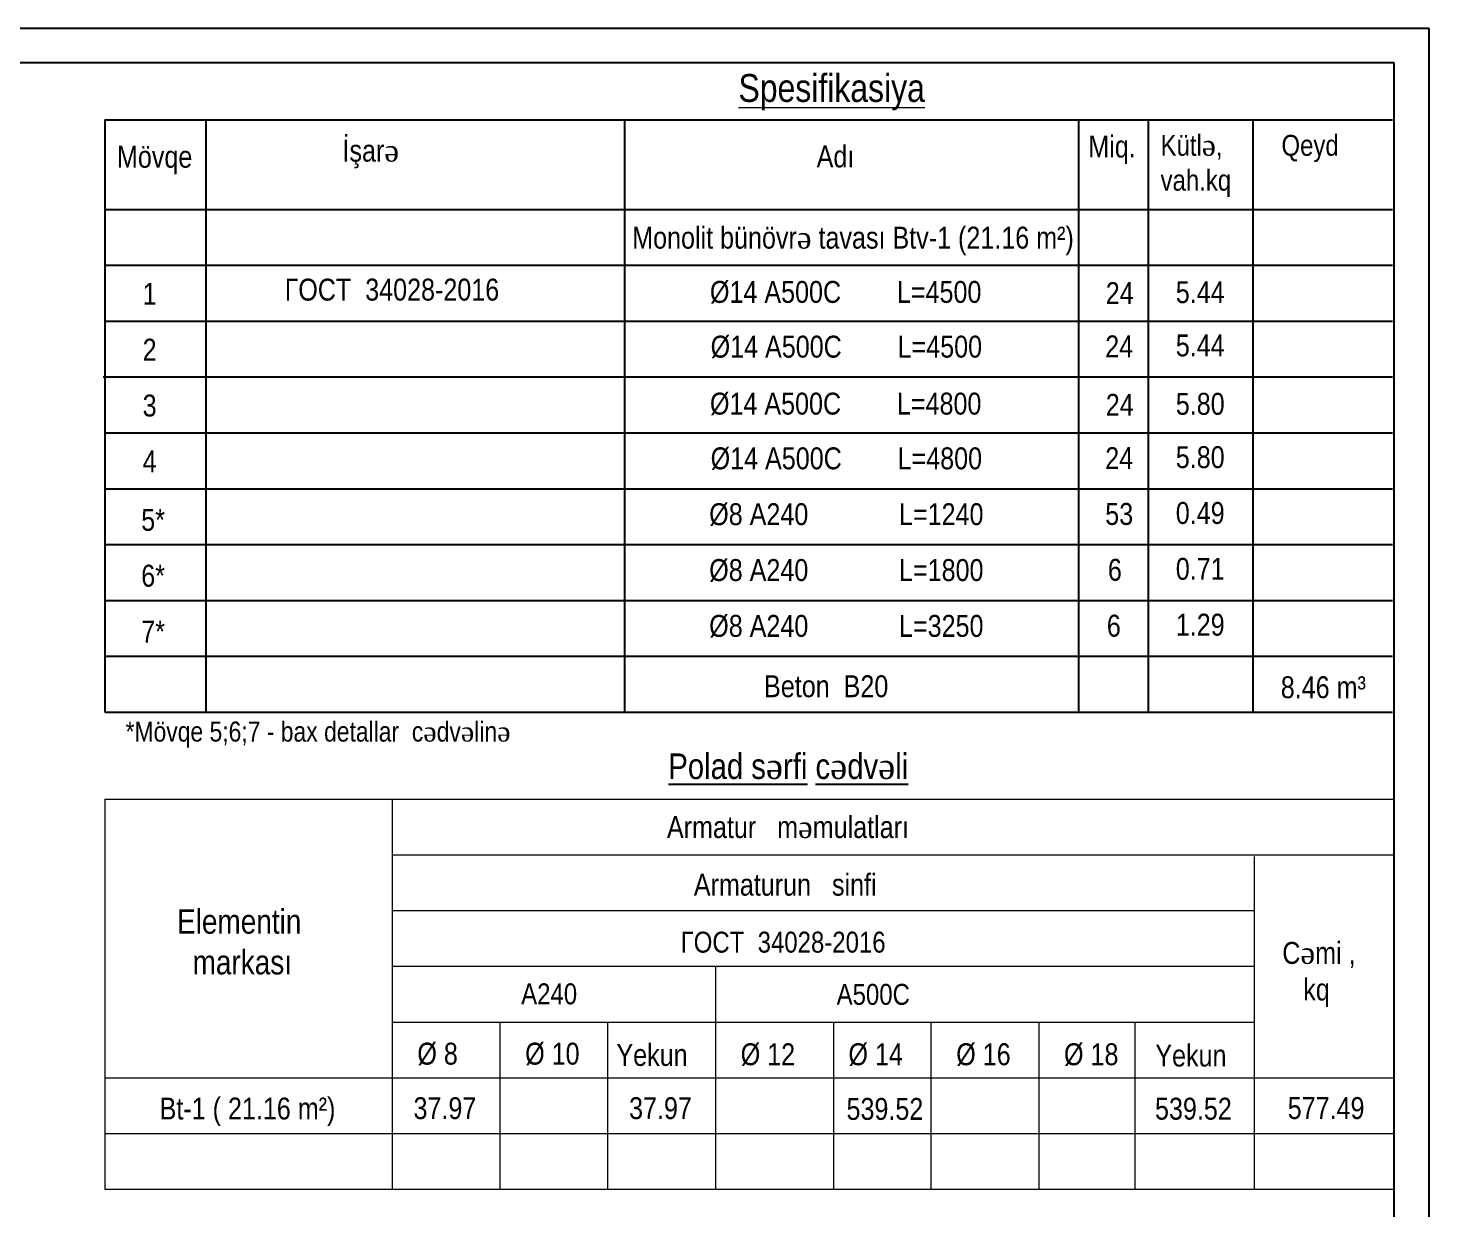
# Model space of a CAD drawing. Header units: millimetres. Extents: x 1321639 to 1366864, y -922319 to -736703.
# Drawn here: x 1346764 to 1366864, y -787873 to -770930 of the extents above; entities that cross this region are included whole.
import ezdxf

# ---------------------------------------------------------------- set-up
doc = ezdxf.new("R2010")
doc.units = ezdxf.units.MM
for name, color, linetype, lineweight in [('A-Wall', 7, 'Continuous', 30), ('cedvel  0.09', 7, 'Continuous', 13), ('razmer   0.09', 140, 'Continuous', 9), ('ИЧ  РАЗМЕР  0.09', 143, 'Continuous', 9), ('размер  0.09', 141, 'Continuous', 9)]:
    doc.layers.add(name, color=color, linetype=linetype, lineweight=lineweight)
doc.styles.add('style6', font='ARIALN.TTF', dxfattribs={"height": 300})

# ---------------------------------------------------------------- blocks, each defined once
blk = doc.blocks.new('dfvdvbvrtb')
at = {"lineweight": 25}
for p, q in [((1482917, -118590), (1523117, -118590)), ((1523117, -118590), (1523117, -146990))]:
    blk.add_line(p, q, dxfattribs=at)
at = {"lineweight": 25, "ltscale": 15}
for p, q in [((1522617, -119090), (1484916, -119090)), ((1522617, -146490), (1522617, -119090))]:
    blk.add_line(p, q, dxfattribs=at)

msp = doc.modelspace()

# ---------------------------------------------------------------- linework, layer by layer
for p, q in [((1347863.974, -772248.235), (1366341.532, -772248.235)), ((1347863.974, -772248.235), (1347863.974, -780744.363)), ((1349314.296, -772248.235), (1349314.296, -780744.363)), ((1355323.909, -772248.235), (1355323.909, -780744.363)), ((1361834.323, -772248.235), (1361834.323, -780744.363)), ((1362835.925, -772248.235), (1362835.925, -780744.363)), ((1364338.328, -772248.235), (1364338.328, -780744.363)), ((1347863.974, -773532.827), (1366341.532, -773532.827)), ((1347863.974, -774334.109), (1366341.532, -774334.109)), ((1347863.974, -775135.391), (1366341.532, -775135.391)), ((1347863.974, -775135.391), (1366341.532, -775135.391)), ((1347841.991, -775936.673), (1366341.532, -775936.673)), ((1347863.974, -776737.954), (1366341.532, -776737.954)), ((1347863.974, -777539.236), (1366341.532, -777539.236)), ((1347863.974, -778340.518), (1366341.532, -778340.518)), ((1347863.974, -779141.799), (1366341.532, -779141.799)), ((1347863.974, -779943.081), (1366341.532, -779943.081)), ((1347863.974, -780744.363), (1366341.532, -780744.363))]:
    msp.add_line(p, q)
at = {"layer": 'cedvel  0.09', "lineweight": 20}
for p, q in [((1347863.974, -781992.671), (1366363.974, -781992.671)), ((1347863.974, -781992.671), (1347863.974, -787589.978)), ((1351987.249, -781992.671), (1351987.249, -787589.978)), ((1351987.249, -782792.286), (1366363.974, -782792.286)), ((1364357.324, -782817.343), (1364357.324, -787589.978)), ((1351987.249, -783591.901), (1364357.324, -783591.901)), ((1351987.249, -784391.517), (1364357.324, -784391.517)), ((1356626.027, -784391.517), (1356626.027, -787589.978)), ((1351987.249, -785191.132), (1364357.324, -785191.132)), ((1353533.508, -785191.132), (1353533.508, -787589.978)), ((1355079.768, -785191.132), (1355079.768, -787589.978)), ((1358318.808, -785191.132), (1358318.808, -787589.978)), ((1359718.546, -785191.132), (1359718.546, -787589.978)), ((1361264.805, -785191.132), (1361264.805, -787589.978)), ((1362645.341, -785191.132), (1362645.341, -787589.978)), ((1347863.974, -785990.747), (1366363.974, -785990.747)), ((1347863.974, -786790.363), (1366363.974, -786790.363)), ((1347863.974, -787589.978), (1366363.974, -787589.978))]:
    msp.add_line(p, q, dxfattribs=at)

# ---------------------------------------------------------------- block references
msp.add_blockref('dfvdvbvrtb', (-156253.108, -652339.944))

# ---------------------------------------------------------------- texts
at = {"color": 7, "lineweight": 5, "ltscale": 15, "insert": (1356957.3, -771590.034), "char_height": 400, "width": 1101.68421, "attachment_point": 1, "style": 'style6'}
msp.add_mtext('{\\fArial Narrow|b0|i0|c238|p34;\\LSpesifikasiya}', dxfattribs=at)
at = {"attachment_point": 1, "style": 'style6'}
for s, insert, char_height, width in [('{\\fArial Narrow|b0|i0|c238|p34;Mövqe}', (1348040.223, -772619.825), 314.39415, 10797.15051), ('{\\fArial Narrow|b0|i0|c238|p34;İşar\\fTimes New Roman|b0|i0|c238|p18;ə}', (1351275.745, -772532.09), 314.39415, 10797.15051), ('{\\fArial Narrow|b0|i0|c238|p34;Adı}', (1358078.688, -772614.723), 314.39415, 10797.15051), ('{\\fArial Narrow|b0|i0|c238|p34;Miq.}', (1361976.627, -772473.063), 314.39415, 10797.15051), ('{\\fArial Narrow|b0|i0|c238|p34;Kütl\\fTimes New Roman|b0|i0|c238|p18;ə\\fArial Narrow|b0|i0|c238|p34;,\\Pvah.kq}', (1363012.955, -772462.769), 300, 10302.81611), ('{\\fArial Narrow|b0|i0|c238|p34;Qeyd}', (1364747.26, -772462.769), 300, 10302.81611)]:
    msp.add_mtext(s, dxfattribs=dict(at, insert=insert, char_height=char_height, width=width))
at = {"color": 0, "char_height": 314.394154, "attachment_point": 1, "style": 'style6'}
for s, insert, width in [('{\\fArial Narrow|b0|i0|c238|p34;    Monolit bünövr\\fTimes New Roman|b0|i0|c238|p18;ə\\fArial Narrow|b0|i0|c238|p34; tavası B}t{\\fArial Narrow|b0|i0|c238|p34;v}-{\\fArial Narrow|b0|i0|c238|p34;1} ({\\fArial Narrow|b0|i0|c238|p34;21}.{\\fArial Narrow|b0|i0|c238|p34;16 }m²)', (1355031.809, -773780.416), 7535.58766), ('{\\fArial Narrow|b0|i0|c238|p34; }Bt-1{\\fArial Narrow|b0|i0|c238|p34; }( {\\fArial Narrow|b0|i0|c238|p34;21}.{\\fArial Narrow|b0|i0|c238|p34;16 }m²)', (1348552.057, -786274.433), 6505.29833)]:
    msp.add_mtext(s, dxfattribs=dict(at, insert=insert, width=width))
at = {"lineweight": 9, "insert": (1350449.15, -774526.082), "char_height": 314.39415, "width": 9089.56482, "attachment_point": 1, "style": 'style6'}
msp.add_mtext('ГОСТ  {\\fArial Narrow|b0|i0|c238|p34;34028}-20{\\fArial Narrow|b0|i0|c238|p34;1}6  ', dxfattribs=at)
at = {"color": 4, "lineweight": 9, "width": 2377.05343, "attachment_point": 1, "style": 'style6'}
for s, insert, char_height in [('{\\fArial Narrow|b0|i0|c238|p34;24}', (1362226.736, -774575.981), 314.39415), ('{\\fArial Narrow|b0|i0|c238|p34;24}', (1362219.217, -775340.577), 314.39415), ('{\\fArial Narrow|b0|i0|c238|p34;24}', (1362226.736, -776178.545), 314.39415), ('{\\fArial Narrow|b0|i0|c238|p34;24}', (1362219.217, -776943.141), 314.39415), ('{\\fArial Narrow|b0|i0|c238|p34;53}', (1362219.217, -777744.422), 314.39415), ('6', (1362257.466, -778545.704), 314.394), ('6', (1362242.159, -779346.986), 314.394)]:
    msp.add_mtext(s, dxfattribs=dict(at, insert=insert, char_height=char_height))
at = {"color": 7, "lineweight": 0, "insert": (1348163.86, -780880.673), "char_height": 286.637838, "width": 15661.49237, "attachment_point": 1, "style": 'style6'}
msp.add_mtext('\\pxt22.667;*{\\fArial Narrow|b0|i0|c238|p34;Mövqe 5;6;7 - bax detallar  c\\fTimes New Roman|b0|i0|c238|p18;ə\\fArial Narrow|b0|i0|c238|p34;dv\\fTimes New Roman|b0|i0|c238|p18;ə\\fArial Narrow|b0|i0|c238|p34;lin\\fTimes New Roman|b0|i0|c238|p18;ə} ', dxfattribs=at)
at = {"color": 7, "lineweight": -2, "ltscale": 30, "insert": (1355951.008, -781337.512), "char_height": 366.315909, "width": 3520.14926, "attachment_point": 1, "style": 'style6'}
msp.add_mtext('{\\fArial Narrow|b0|i0|c238|p34;\\LPolad s\\fTimes New Roman|b0|i0|c238|p18;ə\\fArial Narrow|b0|i0|c238|p34;rfi c\\fTimes New Roman|b0|i0|c238|p18;ə\\fArial Narrow|b0|i0|c238|p34;dv\\fTimes New Roman|b0|i0|c238|p18;ə\\fArial Narrow|b0|i0|c238|p34;li}', dxfattribs=at)
at = {"layer": 'A-Wall', "color": 0, "attachment_point": 2, "style": 'style6'}
for s, insert, char_height, width in [('{\\fArial Narrow|b0|i0|c238|p34; }1', (1348458.752, -774586.512), 314.39415, 18648.43405), ('Ø{\\fArial Narrow|b0|i0|c238|p34;1}4{\\fArial Narrow|b0|i0|c238|p34; }A500C{\\fArial Narrow|b0|i0|c238|p34;        L=45}00', (1358495.243, -774558.93), 314.394154, 16015.17436), ('{\\fArial Narrow|b0|i0|c238|p34; 2}', (1348458.752, -775387.794), 314.39415, 18648.43405), ('   Ø{\\fArial Narrow|b0|i0|c238|p34;1}4{\\fArial Narrow|b0|i0|c238|p34; }A500C{\\fArial Narrow|b0|i0|c238|p34;        L=45}00', (1358354.557, -775344.115), 314.394154, 16015.17436), ('{\\fArial Narrow|b0|i0|c238|p34; 3}', (1348458.752, -776189.076), 314.39415, 18648.43405), ('Ø{\\fArial Narrow|b0|i0|c238|p34;1}4{\\fArial Narrow|b0|i0|c238|p34; }A500C{\\fArial Narrow|b0|i0|c238|p34;        L=}4{\\fArial Narrow|b0|i0|c238|p34;8}00', (1358495.243, -776161.494), 314.394154, 16015.17436), ('{\\fArial Narrow|b0|i0|c238|p34; 4}', (1348458.752, -776990.357), 314.39415, 18648.43405), ('   Ø{\\fArial Narrow|b0|i0|c238|p34;1}4{\\fArial Narrow|b0|i0|c238|p34; }A500C{\\fArial Narrow|b0|i0|c238|p34;        L=}4{\\fArial Narrow|b0|i0|c238|p34;8}00', (1358354.557, -776946.678), 314.394154, 16015.17436), ('\\pxt32;5*', (1348558.505, -777829.033), 314.3942, 18648.43405), ('   Ø8{\\fArial Narrow|b0|i0|c238|p34; }A240{\\fArial Narrow|b0|i0|c238|p34;             L=}1{\\fArial Narrow|b0|i0|c238|p34;2}40', (1358354.557, -777747.96), 314.394154, 16015.17436), ('\\pxt32;6*', (1348558.505, -778630.314), 314.3942, 18648.43405), ('   Ø8{\\fArial Narrow|b0|i0|c238|p34; }A240{\\fArial Narrow|b0|i0|c238|p34;             L=}1800', (1358354.557, -778549.242), 314.39415, 16015.17436), ('\\pxt32;7*', (1348558.505, -779431.596), 314.3942, 18648.43405), ('   Ø8{\\fArial Narrow|b0|i0|c238|p34; }A240{\\fArial Narrow|b0|i0|c238|p34;             L=}3{\\fArial Narrow|b0|i0|c238|p34;25}0', (1358354.557, -779350.523), 314.394154, 16015.17436), ('Beton  B20', (1358215.486, -780216.377), 314.3942, 16015.17436)]:
    msp.add_mtext(s, dxfattribs=dict(at, insert=insert, char_height=char_height, width=width))
at = {"layer": 'A-Wall', "color": 3, "char_height": 314.39415, "width": 16015.17436, "attachment_point": 2, "style": 'style6'}
for s, insert in [('{\\fArial Narrow|b0|i0|c238|p34;5.44}', (1363581.964, -774561.954)), ('{\\fArial Narrow|b0|i0|c238|p34;5.44}', (1363581.964, -775326.55)), ('5.{\\fArial Narrow|b0|i0|c238|p34;80}', (1363581.964, -776164.518)), ('5.{\\fArial Narrow|b0|i0|c238|p34;80}', (1363581.964, -776929.114)), ('0.{\\fArial Narrow|b0|i0|c238|p34;49}', (1363581.964, -777730.395)), ('0.7{\\fArial Narrow|b0|i0|c238|p34;1}', (1363581.964, -778531.677)), ('1.{\\fArial Narrow|b0|i0|c238|p34;29}', (1363581.964, -779332.959)), ('{\\fArial Narrow|b0|i0|c238|p34;8}.{\\fArial Narrow|b0|i0|c238|p34;46 m}³', (1365348.071, -780230.377))]:
    msp.add_mtext(s, dxfattribs=dict(at, insert=insert))
at = {"layer": 'razmer   0.09', "lineweight": 20, "attachment_point": 1, "style": 'style6'}
for s, insert, char_height in [('{\\fArial Narrow|b0|i0|c238|p34;\\C0;Armatur\\fArial Narrow|b0|i0|c204|p34;   \\fArial Narrow|b0|i0|c238|p34;m\\fTimes New Roman|b0|i0|c238|p18;ə\\fArial Narrow|b0|i0|c238|p34;mulatları}', (1355931.106, -782236.743), 314.394154), ('{\\fArial Narrow|b0|i0|c238|p34;\\C0;Armaturun\\fArial Narrow|b0|i0|c204|p34;   \\fArial Narrow|b0|i0|c238|p34;sinfi}', (1356316.736, -783063.225), 314.394154), ('{\\fArial Narrow|b0|i0|c238|p34;\\C0;Elementin\\fArial Narrow|b0|i0|c204|p34;\\P\\fArial Narrow|b0|i0|c238|p34;  markası}', (1348901.925, -783573.192), 350.28529), ('{\\C0;C\\fTimes New Roman|b0|i0|c238|p18;ə\\fArial Narrow|b0|i0|c204|p34;mi ,\\P\\fArial Narrow|b0|i0|c238|p34;   kq}', (1364759.602, -784042.095), 314.39415), ('{\\fArial Narrow|b0|i0|c238|p34;\\C0;37.97}', (1352294.854, -786269.126), 314.39415), ('{\\fArial Narrow|b0|i0|c238|p34;\\C0;37.97}', (1355387.372, -786269.126), 314.39415), ('{\\fArial Narrow|b0|i0|c238|p34;\\C0;539.52}', (1362933.236, -786276.946), 314.39415), ('{\\fArial Narrow|b0|i0|c238|p34;\\C0;577.49}', (1364837.261, -786267.877), 314.39415)]:
    msp.add_mtext(s, dxfattribs=dict(at, insert=insert, char_height=char_height))
at = {"layer": 'razmer   0.09', "color": 1, "lineweight": 20, "insert": (1360081.252, -785496.077), "char_height": 314.39415, "attachment_point": 1, "style": 'style6'}
msp.add_mtext('{\\C0;Ø 1\\fArial Narrow|b0|i0|c238|p34;6}', dxfattribs=at)
at = {"layer": 'razmer   0.09', "lineweight": 20, "insert": (1358507.349, -786280.133), "char_height": 314.39415, "width": 1462.44844, "attachment_point": 1, "style": 'style6'}
msp.add_mtext('\\pxt3;{\\fArial Narrow|b0|i0|c238|p34;\\C0;539.52}', dxfattribs=at)
at = {"layer": 'ИЧ  РАЗМЕР  0.09', "lineweight": 20, "attachment_point": 1, "style": 'style6'}
for s, insert, char_height in [('{\\C0;A240}', (1353839.302, -784636.564), 300.2445), ('{\\C0;A500C}', (1358365.213, -784643.83), 300.24454), ('{\\C0;Ø \\fArial Narrow|b0|i0|c238|p34;8}', (1352349.955, -785487.543), 314.39415), ('{\\C0;Ø \\fArial Narrow|b0|i0|c238|p34;10}', (1353896.215, -785487.543), 314.39415), ('{\\fArial Narrow|b0|i0|c238|p34;\\C0;Yekun}', (1355206.293, -785505.613), 314.39415), ('{\\C0;Ø 1\\fArial Narrow|b0|i0|c238|p34;2}', (1356988.734, -785496.077), 314.39415), ('{\\C0;Ø 14}', (1358534.993, -785496.077), 314.3942), ('{\\C0;Ø 1\\fArial Narrow|b0|i0|c238|p34;8}', (1361627.512, -785496.077), 314.39415), ('{\\fArial Narrow|b0|i0|c238|p34;\\C0;Yekun}', (1362937.59, -785514.147), 314.39415)]:
    msp.add_mtext(s, dxfattribs=dict(at, insert=insert, char_height=char_height))
at = {"layer": 'размер  0.09', "lineweight": 20, "insert": (1356131.025, -783894.737), "char_height": 300.244538, "attachment_point": 1, "style": 'style6'}
msp.add_mtext('{\\C0;ГОСТ  \\fArial Narrow|b0|i0|c238|p34;34028\\fArial Narrow|b0|i0|c204|p34;-20\\fArial Narrow|b0|i0|c238|p34;1\\fArial Narrow|b0|i0|c204|p34;6}', dxfattribs=at)

doc.saveas('drawing.dxf')
